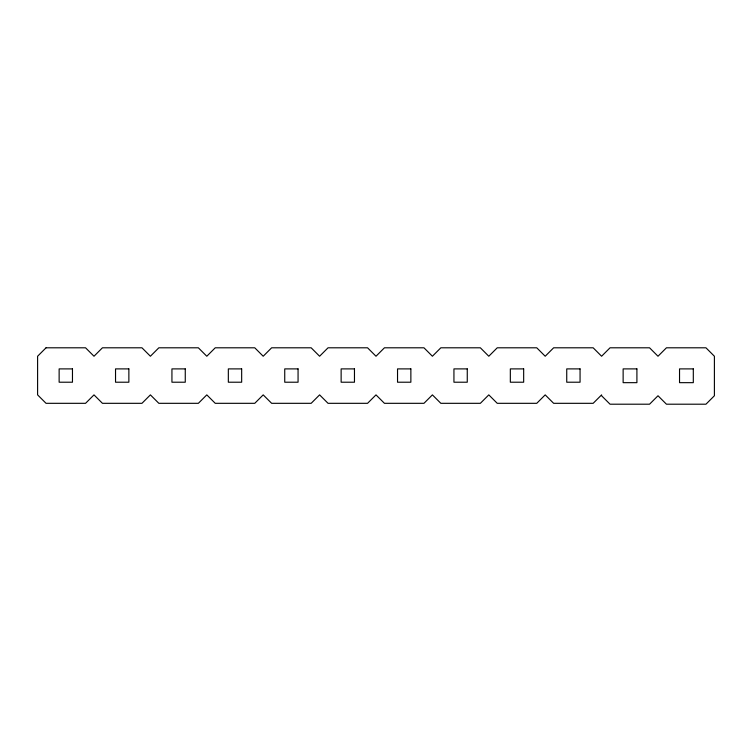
<?xml version="1.0" encoding="UTF-8"?>
<svg xmlns="http://www.w3.org/2000/svg" width="752" height="752" viewBox="0 0 752 752"><rect width="100%" height="100%" fill="white"/><g stroke="black" fill="none" stroke-linecap="round" stroke-linejoin="round"><path stroke-width="1.13" d="M46.041 347.8L37.6 356.241L37.6 394.875L46.041 403.316L85.559 403.316L94 394.875L102.441 403.316L141.959 403.316L150.4 394.875L158.841 403.316L198.359 403.316L206.8 394.875L215.241 403.316L254.759 403.316L263.2 394.875L271.641 403.316L311.159 403.316L319.6 394.875L328.041 403.316L367.559 403.316L376 394.875L384.441 403.316L423.959 403.316L432.4 394.875L440.841 403.316L480.359 403.316L488.8 394.875L497.241 403.316L536.759 403.316L545.2 394.875L553.641 403.316L593.159 403.316L601.6 394.875L601.6 395.759L610.041 404.2L649.559 404.2L658 395.759L666.441 404.2L705.959 404.2L714.4 395.759L714.4 356.241L705.959 347.8L666.441 347.8L658 356.241L649.559 347.8L610.041 347.8L601.6 356.241L593.159 347.8L553.641 347.8L545.2 356.241L536.759 347.8L497.241 347.8L488.8 356.241L480.359 347.8L440.841 347.8L432.4 356.241L423.959 347.8L384.441 347.8L376 356.241L367.559 347.8L328.041 347.8L319.6 356.241L311.159 347.8L271.641 347.8L263.2 356.241L254.759 347.8L215.241 347.8L206.8 356.241L198.359 347.8L158.841 347.8L150.4 356.241L141.959 347.8L102.441 347.8L94 356.241L85.559 347.8L46.041 347.8M72.465 368.894L59.135 368.894L59.135 382.213L72.465 382.213L72.465 368.894M128.865 368.894L115.535 368.894L115.535 382.213L128.865 382.213L128.865 368.894M185.265 368.894L171.935 368.894L171.935 382.213L185.265 382.213L185.265 368.894M241.665 368.894L228.335 368.894L228.335 382.213L241.665 382.213L241.665 368.894M298.065 368.894L284.735 368.894L284.735 382.213L298.065 382.213L298.065 368.894M354.465 368.894L341.135 368.894L341.135 382.213L354.465 382.213L354.465 368.894M410.865 368.894L397.535 368.894L397.535 382.213L410.865 382.213L410.865 368.894M467.265 368.894L453.935 368.894L453.935 382.213L467.265 382.213L467.265 368.894M523.665 368.894L510.335 368.894L510.335 382.213L523.665 382.213L523.665 368.894M580.065 368.894L566.735 368.894L566.735 382.213L580.065 382.213L580.065 368.894M636.906 368.894L623.135 368.894L623.135 382.665L636.906 382.665L636.906 368.894M693.306 368.894L679.535 368.894L679.535 382.665L693.306 382.665L693.306 368.894"/></g></svg>
